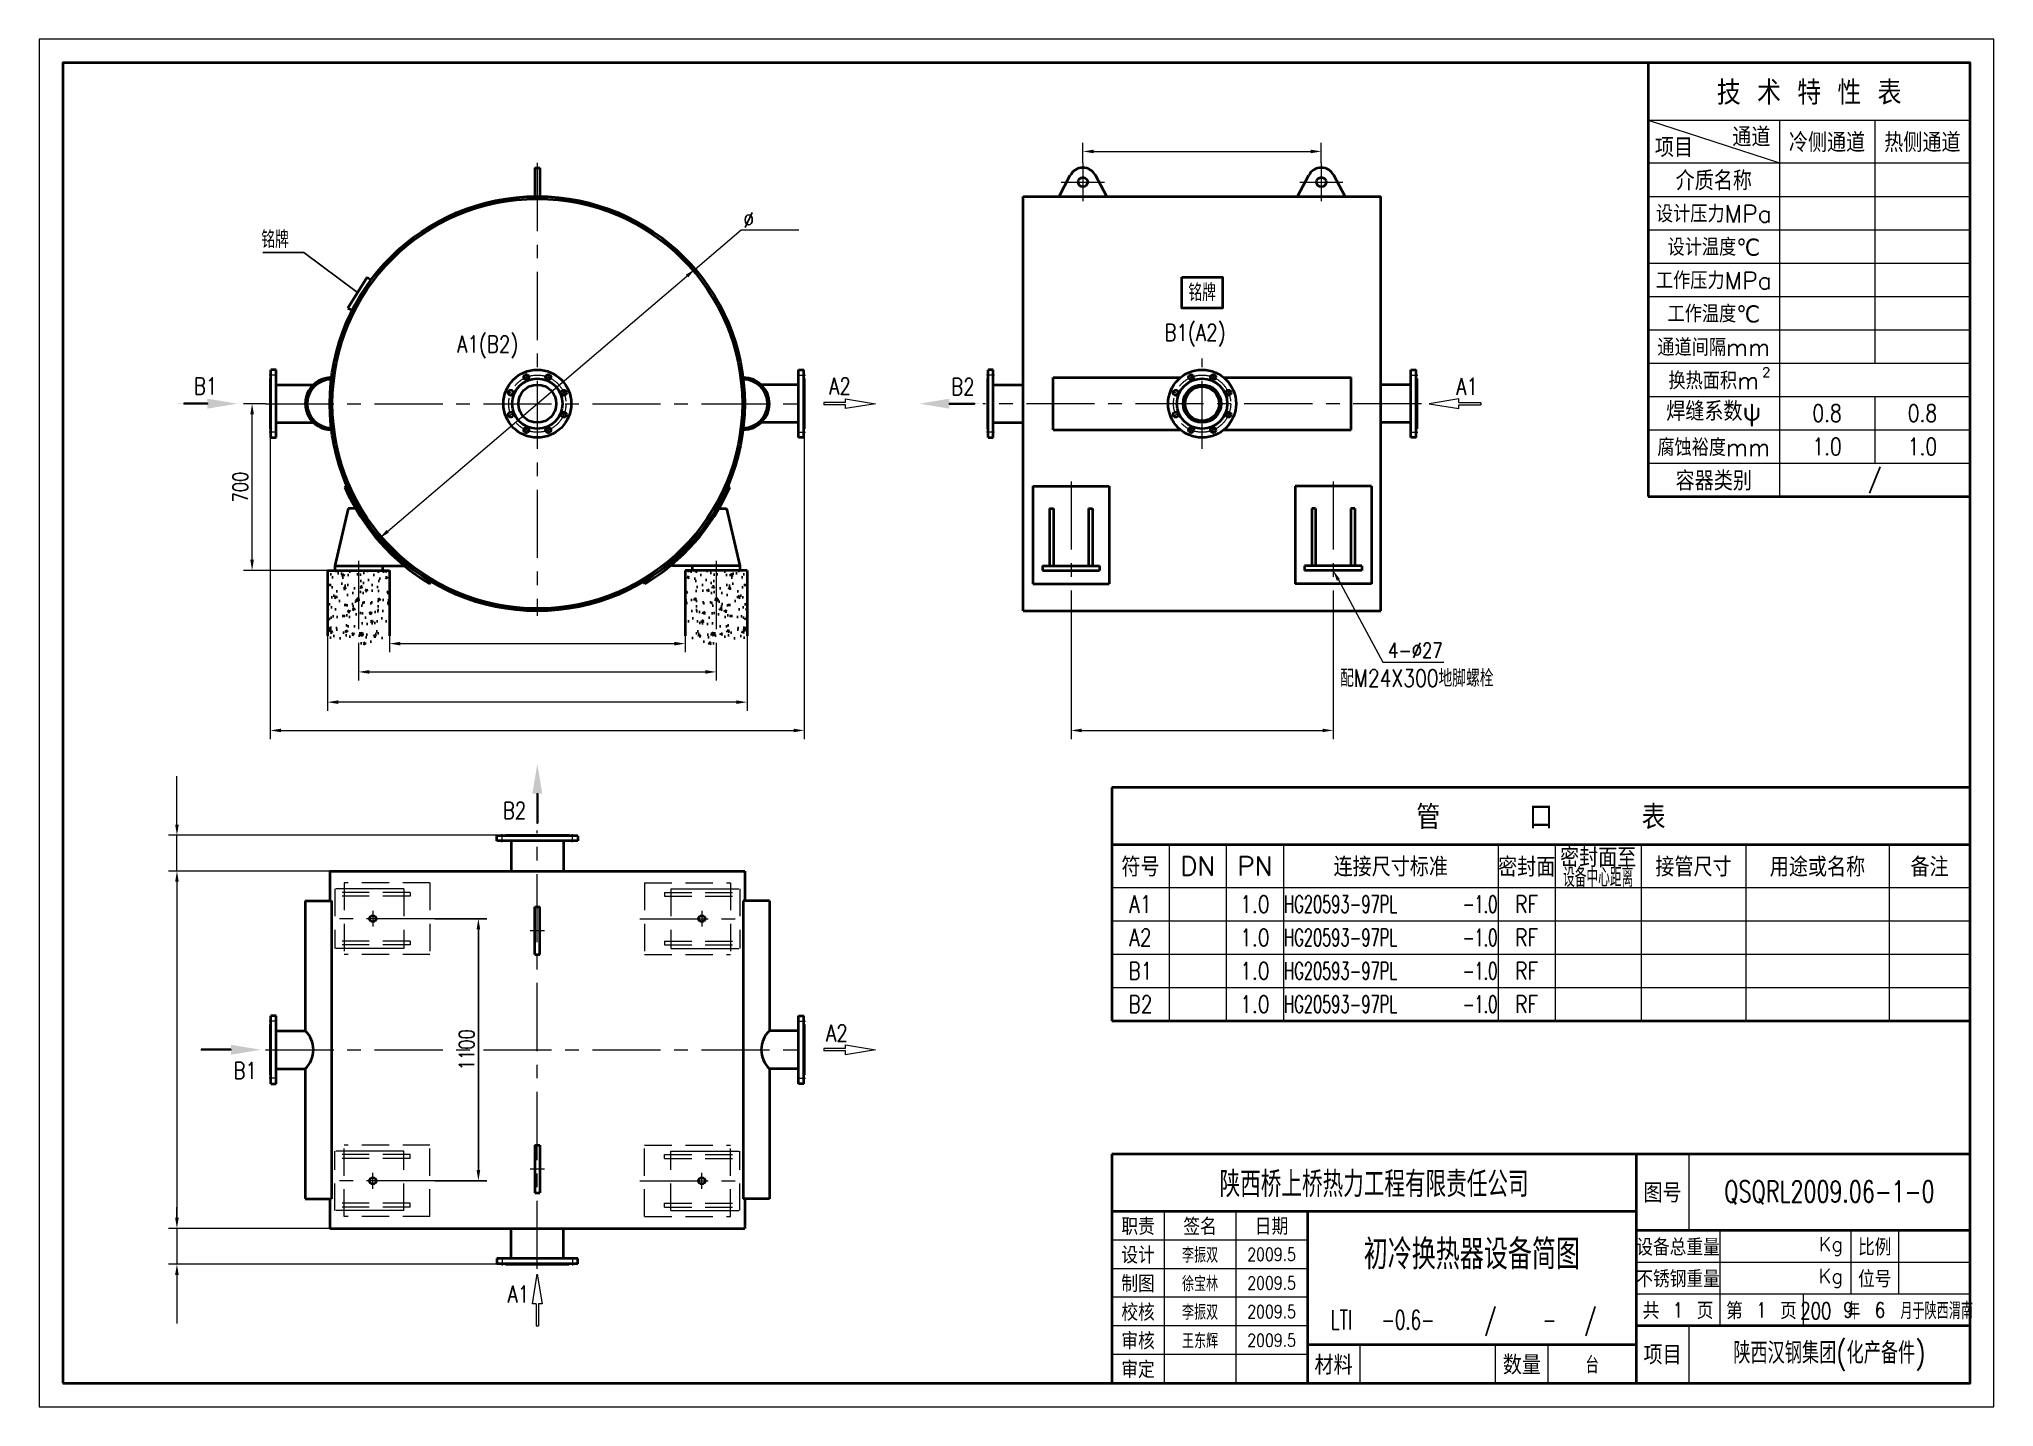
# Model space of a CAD drawing. Header units: millimetres. Extents: x 130 to 8330, y 110 to 5850.
import ezdxf
from ezdxf.enums import TextEntityAlignment as Align

# ---------------------------------------------------------------- set-up
doc = ezdxf.new("R2010")
doc.units = ezdxf.units.MM
doc.header["$LTSCALE"] = 9
doc.linetypes.add('CENTER', pattern=[50.8, 31.75, -6.35, 6.35, -6.35])
doc.linetypes.add('DASHED', pattern=[19.05, 12.7, -6.35])
doc.layers.get('0').update_dxf_attribs({"lineweight": 40})
for name, color, linetype, lineweight in [('1', 1, 'Continuous', 13), ('2', 2, 'DASHED', 9), ('3', 3, 'CENTER', 13), ('border', 7, 'Continuous', 40), ('dim', 7, 'Continuous', 13)]:
    doc.layers.add(name, color=color, linetype=linetype, lineweight=lineweight)
doc.styles.get("Standard").update_dxf_attribs({"font": 'romans.shx', "width": 0.8, "bigfont": 'hztxt.shx'})
doc.dimstyles.new('ISO-25', dxfattribs={"dimtxt": 2.5, "dimasz": 2.5, "dimexe": 1.25, "dimexo": 0.625, "dimtad": 1, "dimdsep": 46, "dimtxsty": 'Standard', "dimcen": 2.5, "dimadec": 0, "dimazin": 0, "dimtfac": 1, "dimtmove": 0, "dimatfit": 3, "dimfxl": 0, "dimarcsym": 0})

# ---------------------------------------------------------------- blocks, each defined once
blk = doc.blocks.new('*D10')
at = {"layer": 'Defpoints', "color": 0}
for p in [(1789.7, 2158.9), (1789.7, 1058.9), (1972.8, 1058.9)]:
    blk.add_point(p, dxfattribs=at)
at = {"layer": 'dim', "color": 0, "lineweight": -2}
for p, q in [((1789.7, 2158.9), (2008.8, 2158.9)), ((1972.8, 2113.9), (1972.8, 1103.9)), ((1789.7, 1058.9), (2008.8, 1058.9))]:
    blk.add_line(p, q, dxfattribs=at)
at = {"layer": 'dim', "color": 0}
for points in [[(1965.3, 2113.9), (1980.3, 2113.9), (1972.8, 2158.9)], [(1965.3, 1103.9), (1980.3, 1103.9), (1972.8, 1058.9)]]:
    blk.add_solid(points, dxfattribs=at)
at = {"layer": 'dim', "color": 0, "insert": (1923.3, 1608.9), "char_height": 63, "attachment_point": 5, "rotation": 90}
blk.add_mtext('1100', dxfattribs=at)

msp = doc.modelspace()

# ---------------------------------------------------------------- hatches: boundary and pattern name
h = msp.add_hatch()
h.set_pattern_fill('AR-CONC', color=256, scale=0.5, style=0)
edge = h.paths.add_edge_path()
edge.add_line((1599.948, 3620), (1339.948, 3620))
edge.add_line((1339.948, 3620), (1339.948, 3345.228))
edge.add_spline(control_points=[(1339.948, 3345.228), (1359.357, 3326.728), (1396.522, 3291.303), (1457.438, 3376.186), (1475.122, 3280.028), (1530.051, 3322.293), (1560.791, 3341.333), (1586.111, 3332.613), (1594.944, 3340.666), (1599.948, 3345.228)], knot_values=[0, 0, 0, 0, 66.73661752, 127.78911282, 178.83892285, 233.76101785, 273.55384493, 287.83159498, 306.49074027, 306.49074027, 306.49074027, 306.49074027], degree=3, periodic=0)
edge.add_line((1599.948, 3345.228), (1599.948, 3620))
h = msp.add_hatch()
h.set_pattern_fill('AR-CONC', color=256, scale=0.5, style=0)
h.set_pattern_definition([(130, (4439.9, 0), (-91.0923, -7.9695), [9.525, -104.775]), (185, (4439.9, 0), (17.6214, 95.5283), [7.62, -83.82]), (79.549, (4432.31, -0.66), (-73.4713, 87.5583), [8.095, -89.045]), (133.8158, (4439.9, 25.4), (-135.5395, -21.0212), [14.2875, -157.1625]), (83.3644, (4428.6, 23.65), (-118.702, 123.713), [12.1425, -133.5675]), (188.816, (4439.9, 25.4), (-118.7023, 123.7126), [11.43, -125.73]), (159, (4427.2, 19.05), (-75.8074, -51.1328), [9.525, -104.775]), (214, (4427.2, 19.05), (-30.901, 92.094), [7.62, -83.82]), (108.5486, (4420.88, 14.79), (-106.7082, 40.9614), [8.095, -89.045]), (142.5, (4439.897, 0), (-1.5443, 42.27752), [0, -82.804, 0, -85.09, 0, -84.1375]), (172.5, (4439.897, 0), (-33.40983, 50.0903), [0, -48.514, 0, -80.899, 0, -32.0675]), (212.5, (4468.218, 0), (-67.7953, -2.86437), [0, -31.75, 0, -99.06, 0, -131.445]), (222.5, (4480.92, 0), (-74.0646, 12.71325), [0, -41.275, 0, -65.786, 0, -93.345])])
edge = h.paths.add_edge_path()
edge.add_line((2839.948, 3620), (3099.948, 3620))
edge.add_line((3099.948, 3620), (3099.948, 3345.228))
edge.add_spline(control_points=[(3099.948, 3345.228), (3080.539, 3326.728), (3043.374, 3291.303), (2982.459, 3376.186), (2964.775, 3280.028), (2909.846, 3322.293), (2879.105, 3341.333), (2853.786, 3332.613), (2844.952, 3340.666), (2839.948, 3345.228)], knot_values=[0, 0, 0, 0, 66.73661752, 127.78911282, 178.83892285, 233.76101785, 273.55384493, 287.83159498, 306.49074027, 306.49074027, 306.49074027, 306.49074027], degree=3, periodic=0)
edge.add_line((2839.948, 3345.228), (2839.948, 3620))
at = {"layer": 'dim'}
for points in [[(836.339, 4318), (836.339, 4322), (711.339, 4322), (711.339, 4318)], [(3948.12, 4318), (3948.12, 4322), (4073.12, 4322), (4073.12, 4318)], [(2221.948, 2683.971), (2217.948, 2683.971), (2217.948, 2558.971), (2221.948, 2558.971)], [(934.994, 1606.889), (934.994, 1610.889), (809.994, 1610.889), (809.994, 1606.889)]]:
    msp.add_hatch(color=256, dxfattribs=at).paths.add_polyline_path(points)

# ---------------------------------------------------------------- linework, layer by layer
for p, q in [((2209.948, 5310), (2209.948, 5189.943)), ((2209.948, 5310), (2229.948, 5310)), ((2229.948, 5310), (2229.948, 5189.943)), ((4408.636, 5190), (4455.695, 5278.235)), ((4608.636, 5190), (4561.578, 5278.235)), ((5408.636, 5190), (5455.695, 5278.235)), ((5608.636, 5190), (5561.578, 5278.235)), ((4258.636, 3450), (4258.636, 5190)), ((4258.636, 5190), (5758.636, 5190)), ((5758.636, 3450), (5758.636, 5190)), ((4383.636, 4429.5), (4917.444, 4429.5)), ((4383.636, 4210.5), (4383.636, 4429.5)), ((5099.829, 4429.5), (5633.636, 4429.5)), ((5633.636, 4210.5), (5633.636, 4429.5)), ((1123.948, 4399.5), (1280.59, 4399.5)), ((3315.948, 4399.5), (3159.307, 4399.5)), ((4132.636, 4399.5), (4258.636, 4399.5)), ((5884.636, 4399.5), (5758.636, 4399.5)), ((1123.948, 4240.5), (1280.59, 4240.5)), ((3315.948, 4240.5), (3159.307, 4240.5)), ((4132.636, 4240.5), (4258.636, 4240.5)), ((4383.636, 4210.5), (4917.444, 4210.5)), ((5099.829, 4210.5), (5633.636, 4210.5)), ((5884.636, 4240.5), (5758.636, 4240.5)), ((1412.783, 3969.453), (1421.955, 3973.436)), ((3027.114, 3969.453), (3017.942, 3973.436)), ((4298.636, 3973.436), (4618.636, 3973.436)), ((4298.636, 3973.436), (4298.636, 3563.933)), ((4618.636, 3973.436), (4618.636, 3563.933)), ((5398.636, 3973.436), (5398.636, 3563.933)), ((5718.636, 3973.436), (5398.636, 3973.436)), ((5718.636, 3973.436), (5718.636, 3563.933)), ((1425.897, 3880), (1369.948, 3640)), ((1457.846, 3880), (1425.897, 3880)), ((2982.051, 3880), (3013.999, 3880)), ((3013.999, 3880), (3069.948, 3640)), ((4368.636, 3880), (4384.636, 3880)), ((4368.636, 3880), (4368.636, 3640)), ((4384.636, 3880), (4384.636, 3640)), ((4532.636, 3880), (4532.636, 3640)), ((4532.636, 3880), (4548.636, 3880)), ((4548.636, 3880), (4548.636, 3640)), ((5484.636, 3880), (5468.636, 3880)), ((5468.636, 3880), (5468.636, 3640)), ((5484.636, 3880), (5484.636, 3640)), ((5632.636, 3880), (5632.636, 3640)), ((5648.636, 3880), (5632.636, 3880)), ((5648.636, 3880), (5648.636, 3640)), ((1339.948, 3620), (1599.948, 3620)), ((1339.948, 3620), (1339.948, 3345.228)), ((1369.948, 3640), (1661.379, 3640)), ((1369.948, 3640), (1369.948, 3620)), ((1569.948, 3640), (1569.948, 3620)), ((1599.948, 3620), (1599.948, 3345.228)), ((3069.948, 3640), (2778.518, 3640)), ((3099.948, 3620), (2839.948, 3620)), ((2839.948, 3620), (2839.948, 3345.228)), ((2869.948, 3640), (2869.948, 3620)), ((3069.948, 3640), (3069.948, 3620)), ((3099.948, 3620), (3099.948, 3345.228)), ((4338.636, 3640), (4338.636, 3620)), ((4338.636, 3640), (4578.636, 3640)), ((4338.636, 3620), (4578.636, 3620)), ((4578.636, 3640), (4578.636, 3620)), ((5678.636, 3640), (5438.636, 3640)), ((5438.636, 3640), (5438.636, 3620)), ((5678.636, 3620), (5438.636, 3620)), ((5678.636, 3640), (5678.636, 3620)), ((1769.657, 3563.933), (1774.773, 3572.525)), ((2670.24, 3563.933), (2665.123, 3572.525)), ((4298.636, 3563.933), (4618.636, 3563.933)), ((5718.636, 3563.933), (5398.636, 3563.933)), ((4258.636, 3450), (5758.636, 3450)), ((2389.948, 2506.889), (2049.948, 2506.889)), ((2049.948, 2484.889), (2049.948, 2506.889)), ((2389.948, 2484.889), (2049.948, 2484.889)), ((2086.948, 2508.889), (2352.948, 2508.889)), ((2086.948, 2506.889), (2086.948, 2508.889)), ((2110.448, 2484.889), (2110.448, 2358.889)), ((2329.448, 2484.889), (2329.448, 2358.889)), ((2352.948, 2506.889), (2352.948, 2508.889)), ((2389.948, 2506.889), (2389.948, 2484.889)), ((1349.948, 2358.889), (3089.948, 2358.889)), ((1349.948, 2358.889), (1349.948, 2233.889)), ((3089.948, 2358.889), (3089.948, 2233.889)), ((1246.389, 2233.889), (1356.866, 2233.889)), ((1246.389, 2233.889), (1246.389, 1688.389)), ((1356.866, 2233.889), (1356.866, 983.889)), ((3083.03, 2233.889), (3083.03, 983.889)), ((3193.507, 2233.889), (3083.03, 2233.889)), ((3193.507, 2233.889), (3193.507, 1688.389)), ((2209.948, 2208.889), (2229.948, 2208.889)), ((2209.948, 2008.889), (2209.948, 2208.889)), ((2229.948, 2008.889), (2229.948, 2208.889)), ((2209.948, 2008.889), (2229.948, 2008.889)), ((1123.948, 1688.389), (1246.389, 1688.389)), ((3315.948, 1688.389), (3193.507, 1688.389)), ((1123.948, 1529.389), (1246.389, 1529.389)), ((1246.389, 1529.389), (1246.389, 983.889)), ((3315.948, 1529.389), (3193.507, 1529.389)), ((3193.507, 1529.389), (3193.507, 983.889)), ((2209.948, 1208.889), (2209.948, 1008.889)), ((2209.948, 1208.889), (2229.948, 1208.889)), ((2229.948, 1208.889), (2229.948, 1008.889)), ((2209.948, 1008.889), (2229.948, 1008.889)), ((1246.389, 983.889), (1356.866, 983.889)), ((1349.948, 983.889), (1349.948, 858.889)), ((3193.507, 983.889), (3083.03, 983.889)), ((3089.948, 983.889), (3089.948, 858.889)), ((1349.948, 858.889), (3089.948, 858.889)), ((2110.448, 732.889), (2110.448, 858.889)), ((2329.448, 732.889), (2329.448, 858.889)), ((2389.948, 732.889), (2049.948, 732.889)), ((2049.948, 732.889), (2049.948, 710.889)), ((2389.948, 710.889), (2049.948, 710.889)), ((2086.948, 710.889), (2086.948, 708.889)), ((2086.948, 708.889), (2352.948, 708.889)), ((2352.948, 710.889), (2352.948, 708.889)), ((2389.948, 710.889), (2389.948, 732.889))]:
    msp.add_line(p, q)
at = {"color": 7, "linetype": 'Continuous'}
for p, q in [((1123.948, 4462.5), (1101.948, 4462.5)), ((1101.948, 4177.5), (1101.948, 4462.5)), ((1123.948, 4177.5), (1123.948, 4462.5)), ((3315.948, 4177.5), (3315.948, 4462.5)), ((3315.948, 4462.5), (3337.948, 4462.5)), ((3337.948, 4177.5), (3337.948, 4462.5)), ((4110.636, 4177.5), (4110.636, 4462.5)), ((4132.636, 4462.5), (4110.636, 4462.5)), ((4132.636, 4177.5), (4132.636, 4462.5)), ((5884.636, 4177.5), (5884.636, 4462.5)), ((5884.636, 4462.5), (5906.636, 4462.5)), ((5906.636, 4177.5), (5906.636, 4462.5)), ((1099.948, 4425.5), (1099.948, 4214.5)), ((1101.948, 4425.5), (1099.948, 4425.5)), ((3337.948, 4425.5), (3339.948, 4425.5)), ((3339.948, 4425.5), (3339.948, 4214.5)), ((4110.636, 4425.5), (4108.636, 4425.5)), ((4108.636, 4425.5), (4108.636, 4214.5)), ((5906.636, 4425.5), (5908.636, 4425.5)), ((5908.636, 4425.5), (5908.636, 4214.5)), ((1101.948, 4214.5), (1099.948, 4214.5)), ((3337.948, 4214.5), (3339.948, 4214.5)), ((4110.636, 4214.5), (4108.636, 4214.5)), ((5906.636, 4214.5), (5908.636, 4214.5)), ((1101.948, 4177.5), (1123.948, 4177.5)), ((3337.948, 4177.5), (3315.948, 4177.5)), ((4110.636, 4177.5), (4132.636, 4177.5)), ((5906.636, 4177.5), (5884.636, 4177.5)), ((1101.948, 1466.389), (1101.948, 1751.389)), ((1123.948, 1751.389), (1101.948, 1751.389)), ((1123.948, 1466.389), (1123.948, 1751.389)), ((3315.948, 1466.389), (3315.948, 1751.389)), ((3315.948, 1751.389), (3337.948, 1751.389)), ((3337.948, 1466.389), (3337.948, 1751.389)), ((1101.948, 1714.389), (1099.948, 1714.389)), ((1099.948, 1714.389), (1099.948, 1503.389)), ((3337.948, 1714.389), (3339.948, 1714.389)), ((3339.948, 1714.389), (3339.948, 1503.389)), ((1101.948, 1503.389), (1099.948, 1503.389)), ((3337.948, 1503.389), (3339.948, 1503.389)), ((1101.948, 1466.389), (1123.948, 1466.389)), ((3337.948, 1466.389), (3315.948, 1466.389))]:
    msp.add_line(p, q, dxfattribs=at)
for centre, radius in [((4508.636, 5250), 20), ((5508.636, 5250), 20), ((2219.948, 4320), 870), ((2219.948, 4320), 860), ((2219.948, 4320), 142.5), ((2174.026, 4430.866), 11), ((2265.87, 4430.866), 11), ((5008.636, 4320), 142.5), ((4962.714, 4430.866), 11), ((5054.558, 4430.866), 11), ((2109.083, 4365.922), 11), ((2219.948, 4320), 105.5), ((2219.948, 4320), 79.5), ((2330.814, 4365.922), 11), ((4897.771, 4365.922), 11), ((5008.636, 4320), 105.5), ((5008.636, 4320), 79.5), ((5008.636, 4320), 71.5), ((5119.502, 4365.922), 11), ((2109.083, 4274.078), 11), ((2330.814, 4274.078), 11), ((4897.771, 4274.078), 11), ((5119.502, 4274.078), 11), ((2174.026, 4209.134), 11), ((2265.87, 4209.134), 11), ((4962.714, 4209.134), 11), ((5054.558, 4209.134), 11)]:
    msp.add_circle(centre, radius)
at = {"color": 7}
for centre in [(1529.948, 2158.889), (2909.948, 2158.889), (1529.948, 1058.889), (2909.948, 1058.889)]:
    msp.add_circle(centre, 13.5, dxfattribs=at)
for centre, radius, start, end in [((4508.636, 5250), 60, 28.0724869, 151.9275131), ((5508.636, 5250), 60, 28.0724869, 151.9275131), ((1355.889, 4320), 109.5, 89.4888912, 270), ((3084.007, 4320), 109.5, 270, 90), ((1355.889, 4320), 101.5, 90, 270), ((3084.007, 4320), 101.5, 270, 90), ((2219.948, 4320), 880, 203.4750212, 239.2231886), ((2219.948, 4320), 880, 300.7768114, 336.5249788), ((1171.09, 1608.889), 109.5, 313.4456176, 46.5543824), ((3268.807, 1608.889), 109.5, 133.4456176, 226.5543824)]:
    msp.add_arc(centre, radius, start, end)
at = {"layer": '1', "color": 7, "linetype": 'Continuous'}
for p, q in [((8230, 5750), (8230, 210)), ((4870, 2470), (4870, 1730)), ((5110, 2470), (5110, 1730)), ((5350, 2470), (5350, 1730)), ((6250, 2470), (6250, 1730)), ((6490, 2470), (6490, 1730)), ((6850, 2470), (6850, 1730)), ((7290, 2470), (7290, 1730)), ((7890, 2470), (7890, 1730)), ((4630, 2290), (8230, 2290)), ((4630, 2150), (8230, 2150)), ((4630, 2010), (8230, 2010)), ((4630, 1870), (8230, 1870)), ((7050, 1170), (7050, 850)), ((4850, 930), (4850, 210)), ((5150, 930), (5150, 210)), ((7180, 850), (7180, 450)), ((7730, 850), (7730, 583.333)), ((7930, 850), (7930, 583.333)), ((5450, 810), (4630, 810)), ((5450, 690), (4630, 690)), ((8230, 716.667), (6830, 716.667)), ((8230, 583.333), (6830, 583.333)), ((7530, 583.333), (7530, 450)), ((5450, 570), (4630, 570)), ((5450, 450), (4630, 450)), ((7050, 450), (7050, 210)), ((5450, 330), (4630, 330)), ((5670, 370), (5670, 210)), ((6240, 210), (6240, 370)), ((6460, 210), (6460, 370)), ((8230, 210), (4630, 210))]:
    msp.add_line(p, q, dxfattribs=at)
at = {"layer": '2', "color": 7}
for p, q in [((1410.082, 2308.889), (1410.082, 2008.889)), ((1769.682, 2308.889), (1410.082, 2308.889)), ((1769.682, 2308.889), (1769.682, 2008.889)), ((2670.215, 2308.889), (3029.815, 2308.889)), ((2670.215, 2308.889), (2670.215, 2008.889)), ((3029.815, 2308.889), (3029.815, 2008.889)), ((1369.948, 2283.889), (1369.948, 2033.889)), ((1686.659, 2268.889), (1369.948, 2268.889)), ((1686.659, 2252.889), (1369.948, 2252.889)), ((1659.948, 2283.889), (1659.948, 2033.889)), ((1686.659, 2268.889), (1686.659, 2252.889)), ((2753.237, 2268.889), (3069.948, 2268.889)), ((2753.237, 2268.889), (2753.237, 2252.889)), ((2753.237, 2252.889), (3069.948, 2252.889)), ((2779.948, 2283.889), (2779.948, 2033.889)), ((3069.948, 2283.889), (3069.948, 2033.889)), ((1686.659, 2064.889), (1369.948, 2064.889)), ((1686.659, 2064.889), (1686.659, 2048.889)), ((2753.237, 2064.889), (3069.948, 2064.889)), ((2753.237, 2064.889), (2753.237, 2048.889)), ((1686.659, 2048.889), (1369.948, 2048.889)), ((1769.682, 2008.889), (1410.082, 2008.889)), ((2670.215, 2008.889), (3029.815, 2008.889)), ((2753.237, 2048.889), (3069.948, 2048.889)), ((1369.948, 933.889), (1369.948, 1183.889)), ((1686.659, 1168.889), (1369.948, 1168.889)), ((1686.659, 1152.889), (1369.948, 1152.889)), ((1769.682, 1208.889), (1410.082, 1208.889)), ((1410.082, 908.889), (1410.082, 1208.889)), ((1659.948, 933.889), (1659.948, 1183.889)), ((1686.659, 1152.889), (1686.659, 1168.889)), ((1769.682, 908.889), (1769.682, 1208.889)), ((2670.215, 1208.889), (3029.815, 1208.889)), ((2670.215, 908.889), (2670.215, 1208.889)), ((2753.237, 1168.889), (3069.948, 1168.889)), ((2753.237, 1152.889), (2753.237, 1168.889)), ((2753.237, 1152.889), (3069.948, 1152.889)), ((2779.948, 933.889), (2779.948, 1183.889)), ((3029.815, 908.889), (3029.815, 1208.889)), ((3069.948, 933.889), (3069.948, 1183.889)), ((1686.659, 964.889), (1369.948, 964.889)), ((1686.659, 948.889), (1369.948, 948.889)), ((1769.682, 908.889), (1410.082, 908.889)), ((1686.659, 948.889), (1686.659, 964.889)), ((2670.215, 908.889), (3029.815, 908.889)), ((2753.237, 964.889), (3069.948, 964.889)), ((2753.237, 948.889), (2753.237, 964.889)), ((2753.237, 948.889), (3069.948, 948.889))]:
    msp.add_line(p, q, dxfattribs=at)
at = {"layer": '3', "color": 7}
for p, q in [((2219.948, 5330), (2219.948, 3430)), ((4508.636, 5330), (4508.636, 5170)), ((5508.636, 5330), (5508.636, 5170)), ((4417.97, 5250), (4599.303, 5250)), ((5417.97, 5250), (5599.303, 5250)), ((5008.636, 4130), (5008.636, 4510)), ((2168.818, 4443.44), (2179.333, 4418.053)), ((2271.079, 4443.44), (2260.563, 4418.053)), ((4957.506, 4443.44), (4968.021, 4418.053)), ((5059.767, 4443.44), (5049.252, 4418.053)), ((2096.508, 4371.131), (2121.895, 4360.615)), ((2343.389, 4371.131), (2318.002, 4360.615)), ((4885.196, 4371.131), (4910.583, 4360.615)), ((5132.077, 4371.131), (5106.69, 4360.615)), ((1079.948, 4320), (3359.948, 4320)), ((2096.508, 4268.869), (2121.895, 4279.385)), ((2343.389, 4268.869), (2318.002, 4279.385)), ((5928.636, 4320), (4088.636, 4320)), ((4885.196, 4268.869), (4910.583, 4279.385)), ((5132.077, 4268.869), (5106.69, 4279.385)), ((2168.818, 4196.56), (2179.333, 4221.947)), ((2271.079, 4196.56), (2260.563, 4221.947)), ((4957.506, 4196.56), (4968.021, 4221.947)), ((5059.767, 4196.56), (5049.252, 4221.947)), ((4458.636, 3993.436), (4458.636, 3430)), ((5558.636, 3993.436), (5558.636, 3430)), ((1469.948, 3660), (1469.948, 3280.622)), ((2969.948, 3660), (2969.948, 3280.622)), ((2219.948, 688.889), (2219.948, 2528.889)), ((1659.948, 2283.889), (1369.948, 2283.889)), ((2779.948, 2283.889), (3069.948, 2283.889)), ((1789.682, 2158.889), (1349.948, 2158.889)), ((1529.948, 2192.389), (1529.948, 2125.389)), ((2650.215, 2158.889), (3089.948, 2158.889)), ((2909.948, 2192.389), (2909.948, 2125.389)), ((1659.948, 2033.889), (1369.948, 2033.889)), ((2779.948, 2033.889), (3069.948, 2033.889)), ((1128.948, 1728.889), (1094.948, 1728.889)), ((3310.948, 1728.889), (3344.948, 1728.889)), ((1079.948, 1608.889), (3359.948, 1608.889)), ((1128.948, 1488.889), (1094.948, 1488.889)), ((3310.948, 1488.889), (3344.948, 1488.889)), ((1659.948, 1183.889), (1369.948, 1183.889)), ((2779.948, 1183.889), (3069.948, 1183.889)), ((1529.948, 1025.389), (1529.948, 1092.389)), ((2909.948, 1025.389), (2909.948, 1092.389)), ((1789.682, 1058.889), (1349.948, 1058.889)), ((2650.215, 1058.889), (3089.948, 1058.889)), ((1659.948, 933.889), (1369.948, 933.889)), ((2779.948, 933.889), (3069.948, 933.889))]:
    msp.add_line(p, q, dxfattribs=at)
at = {"layer": '3', "color": 7, "linetype": 'Continuous'}
for p, q in [((1128.948, 4440), (1094.948, 4440)), ((3310.948, 4440), (3344.948, 4440)), ((4137.636, 4440), (4103.636, 4440)), ((5879.636, 4440), (5913.636, 4440)), ((1128.948, 4200), (1094.948, 4200)), ((3310.948, 4200), (3344.948, 4200)), ((4137.636, 4200), (4103.636, 4200)), ((5879.636, 4200), (5913.636, 4200))]:
    msp.add_line(p, q, dxfattribs=at)
at = {"layer": '3'}
for p, q in [((2072.448, 2479.889), (2072.448, 2513.889)), ((2367.448, 2479.889), (2367.448, 2513.889)), ((2189.948, 2108.889), (2249.948, 2108.889)), ((2189.948, 1108.889), (2249.948, 1108.889)), ((2072.448, 737.889), (2072.448, 703.889)), ((2367.448, 737.889), (2367.448, 703.889))]:
    msp.add_line(p, q, dxfattribs=at)
at = {"layer": '3', "color": 7}
for centre in [(2219.948, 4320), (5008.636, 4320)]:
    msp.add_circle(centre, 120, dxfattribs=at)
at = {"layer": 'border'}
for p, q in [((6880, 5750), (6880, 3930)), ((1505.818, 4851.148), (1425.48, 4721.148)), ((1505.818, 4851.148), (1521.866, 4839.212)), ((1425.48, 4721.148), (1443.333, 4712.134)), ((6880, 3930), (8230, 3930))]:
    msp.add_line(p, q, dxfattribs=at)
at = {"layer": 'border', "color": 7, "linetype": 'Continuous'}
for p, q in [((4630, 2710), (4630, 1730)), ((8230, 2710), (4630, 2710)), ((4630, 2470), (8230, 2470)), ((4630, 1730), (8230, 1730)), ((8230, 1170), (4630, 1170)), ((4630, 1170), (4630, 210)), ((6830, 1170), (6830, 210)), ((6830, 930), (4630, 930)), ((5450, 930), (5450, 210)), ((8230, 850), (6830, 850)), ((8230, 450), (6830, 450)), ((6830, 370), (5450, 370))]:
    msp.add_line(p, q, dxfattribs=at)
msp.add_lwpolyline([(230, 210), (8230, 210), (8230, 5750), (230, 5750)], close=True, dxfattribs=at)
at = {"layer": 'border'}
msp.add_lwpolyline([(4923.636, 4851.148), (5093.636, 4851.148), (5093.636, 4721.148), (4923.636, 4721.148)], close=True, dxfattribs=at)
at = {"layer": 'dim'}
for p, q in [((8230, 5750), (6880, 5750)), ((8230, 5750), (6880, 5750)), ((6880, 5510), (8230, 5510)), ((6880, 5510), (7430, 5330)), ((7430, 5510), (7430, 3930)), ((7830, 5510), (7830, 4490)), ((4508.636, 5330), (4508.636, 5414.462)), ((5508.636, 5330), (5508.636, 5414.462)), ((4553.636, 5378.462), (5463.636, 5378.462)), ((6880, 5330), (8230, 5330)), ((6880, 5190), (8230, 5190)), ((2881.798, 4884.673), (3075.049, 5049.549)), ((3075.049, 5049.549), (3316.249, 5049.549)), ((6880, 5050), (8230, 5050)), ((1592.332, 3784.535), (2847.564, 4855.465)), ((6880, 4910), (8230, 4910)), ((6880, 4770), (8230, 4770)), ((6880, 4630), (8230, 4630)), ((6880, 4490), (8230, 4490)), ((6880, 4350), (8230, 4350)), ((7830, 4350), (7830, 4070)), ((836.339, 4322), (736.787, 4322)), ((736.787, 4322), (736.787, 4318)), ((836.339, 4318), (736.787, 4318)), ((836.339, 4322), (836.339, 4318)), ((1079.948, 4320), (987.463, 4320)), ((1023.463, 3665), (1023.463, 4275)), ((3513.061, 4325.293), (3421.498, 4325.293)), ((3421.498, 4325.293), (3421.498, 4314.707)), ((3421.498, 4322), (3421.498, 4318)), ((3513.061, 4314.707), (3421.498, 4314.707)), ((3513.061, 4325.293), (3513.061, 4340.833)), ((3513.061, 4340.833), (3638.061, 4320)), ((3638.061, 4320), (3513.061, 4299.167)), ((3513.061, 4299.167), (3513.061, 4314.707)), ((3948.12, 4322), (4053.882, 4322)), ((3948.12, 4322), (3948.12, 4318)), ((3948.12, 4318), (4053.882, 4318)), ((4053.882, 4322), (4053.882, 4318)), ((6086.184, 4340.833), (5961.184, 4320)), ((5961.184, 4320), (6086.184, 4299.167)), ((6086.184, 4325.293), (6086.184, 4340.833)), ((6086.184, 4325.293), (6177.747, 4325.293)), ((6086.184, 4314.707), (6177.747, 4314.707)), ((6086.184, 4299.167), (6086.184, 4314.707)), ((6177.747, 4325.293), (6177.747, 4314.707)), ((6177.747, 4322), (6177.747, 4318)), ((1099.948, 4214.5), (1099.948, 2912.853)), ((3339.948, 4187), (3339.948, 2912.853)), ((6880, 4210), (8230, 4210)), ((6880, 4070), (8230, 4070)), ((1369.948, 3620), (987.463, 3620)), ((5580.035, 3580.414), (5766.492, 3235.484)), ((4458.636, 3430), (4458.636, 2912.853)), ((5558.636, 3430), (5558.636, 2912.853)), ((1339.948, 3345.228), (1339.948, 3031.466)), ((1469.948, 3280.622), (1469.948, 3158.378)), ((1599.948, 3345.228), (1599.948, 3277.009)), ((1644.948, 3313.009), (2794.948, 3313.009)), ((2839.948, 3345.228), (2839.948, 3277.009)), ((2969.948, 3280.622), (2969.948, 3158.378)), ((3099.948, 3345.228), (3099.948, 3031.466)), ((5766.492, 3235.484), (6022.092, 3235.484)), ((1514.948, 3194.378), (2924.948, 3194.378)), ((3054.948, 3067.466), (1384.948, 3067.466)), ((1144.948, 2948.853), (3294.948, 2948.853)), ((4503.636, 2948.853), (5513.636, 2948.853)), ((708.175, 2553.889), (708.175, 2757.289)), ((2217.948, 2683.971), (2217.948, 2558.971)), ((2217.948, 2683.971), (2221.948, 2683.971)), ((2221.948, 2683.971), (2221.948, 2558.971)), ((2217.948, 2558.971), (2221.948, 2558.971)), ((2086.948, 2508.889), (672.175, 2508.889)), ((708.175, 2358.889), (708.175, 2508.889)), ((1349.948, 2358.889), (672.175, 2358.889)), ((1349.948, 2358.889), (672.175, 2358.889)), ((708.175, 2313.889), (708.175, 903.889)), ((708.175, 2313.889), (708.175, 2268.889)), ((934.994, 1610.889), (809.994, 1610.889)), ((809.994, 1610.889), (809.994, 1606.889)), ((934.994, 1606.889), (809.994, 1606.889)), ((934.994, 1610.889), (934.994, 1606.889)), ((3513.061, 1614.182), (3421.498, 1614.182)), ((3421.498, 1614.182), (3421.498, 1603.596)), ((3421.498, 1610.889), (3421.498, 1606.889)), ((3513.061, 1603.596), (3421.498, 1603.596)), ((3513.061, 1629.722), (3638.061, 1608.889)), ((3513.061, 1614.182), (3513.061, 1629.722)), ((3638.061, 1608.889), (3513.061, 1588.056)), ((3513.061, 1588.056), (3513.061, 1603.596)), ((708.175, 903.889), (708.175, 948.889)), ((1349.948, 858.889), (672.175, 858.889)), ((1349.948, 858.889), (672.175, 858.889)), ((708.175, 858.889), (708.175, 708.889)), ((2086.948, 708.889), (672.175, 708.889)), ((708.175, 663.889), (708.175, 460.489)), ((2199.115, 542.289), (2219.948, 667.289)), ((2219.948, 667.289), (2240.782, 542.289)), ((2214.655, 542.289), (2199.115, 542.289)), ((2214.655, 542.289), (2214.655, 450.726)), ((2225.241, 542.289), (2225.241, 450.726)), ((2240.782, 542.289), (2225.241, 542.289)), ((2214.655, 450.726), (2225.241, 450.726)), ((2217.948, 450.726), (2221.948, 450.726))]:
    msp.add_line(p, q, dxfattribs=at)
msp.add_lwpolyline([(130, 110), (8330, 110), (8330, 5850), (130, 5850)], close=True, dxfattribs=at)
for points in [[(4553.636, 5385.962), (4553.636, 5370.962), (4508.636, 5378.462)], [(5463.636, 5385.962), (5463.636, 5370.962), (5508.636, 5378.462)], [(2842.696, 4861.171), (2852.432, 4849.76), (2881.798, 4884.673)], [(836.339, 4340.833), (836.339, 4299.167), (961.339, 4320)], [(1015.963, 4275), (1030.963, 4275), (1023.463, 4320)], [(3948.12, 4340.833), (3948.12, 4299.167), (3823.12, 4320)], [(1587.464, 3790.24), (1597.2, 3778.829), (1558.099, 3755.327)], [(1015.963, 3665), (1030.963, 3665), (1023.463, 3620)], [(5586.633, 3583.98), (5573.438, 3576.847), (5558.636, 3620)], [(1644.948, 3320.509), (1644.948, 3305.509), (1599.948, 3313.009)], [(2794.948, 3320.509), (2794.948, 3305.509), (2839.948, 3313.009)], [(1514.948, 3201.878), (1514.948, 3186.878), (1469.948, 3194.378)], [(2924.948, 3201.878), (2924.948, 3186.878), (2969.948, 3194.378)], [(1384.948, 3074.966), (1384.948, 3059.966), (1339.948, 3067.466)], [(3054.948, 3074.966), (3054.948, 3059.966), (3099.948, 3067.466)], [(1144.948, 2956.353), (1144.948, 2941.353), (1099.948, 2948.853)], [(3294.948, 2956.353), (3294.948, 2941.353), (3339.948, 2948.853)], [(4503.636, 2956.353), (4503.636, 2941.353), (4458.636, 2948.853)], [(5513.636, 2956.353), (5513.636, 2941.353), (5558.636, 2948.853)], [(2199.115, 2683.971), (2240.782, 2683.971), (2219.948, 2808.971)], [(700.675, 2553.889), (715.675, 2553.889), (708.175, 2508.889)], [(700.675, 2313.889), (715.675, 2313.889), (708.175, 2358.889)], [(700.675, 2313.889), (715.675, 2313.889), (708.175, 2358.889)], [(934.994, 1629.722), (934.994, 1588.056), (1059.994, 1608.889)], [(700.675, 903.889), (715.675, 903.889), (708.175, 858.889)], [(700.675, 903.889), (715.675, 903.889), (708.175, 858.889)], [(700.675, 663.889), (715.675, 663.889), (708.175, 708.889)]]:
    msp.add_solid(points, dxfattribs=at)

# ---------------------------------------------------------------- texts
at = {"layer": '1', "color": 7, "linetype": 'Continuous'}
for s, height, p in [('管     口     表', 100, (6430, 2590)), ('密封面至', 80, (6670, 2419.622)), ('符号', 80, (4750, 2380)), ('DN', 80, (4990, 2380)), ('PN', 80, (5230, 2380)), ('连接尺寸标准', 80, (5800, 2380)), ('密封面', 80, (6370, 2380)), ('接管尺寸', 80, (7070, 2380)), ('用途或名称', 80, (7590, 2380)), ('备注', 80, (8060, 2380)), ('备注', 80, (8060, 2380)), ('图号', 80, (6940, 1010)), ('职责', 70, (4740, 870)), ('签名', 70, (5000, 870)), ('日期', 70, (5300, 870)), ('设备总重量', 70, (7005, 783.333)), ('Kg', 59.5, (7645.775, 783.322)), ('比例', 70, (7830, 783.333)), ('设计', 70, (4740, 750)), ('制图', 70, (4740, 630)), ('不锈钢重量', 70, (7005, 650)), ('Kg', 59.5, (7645.45, 649.258)), ('位号', 70, (7830, 650)), ('校核', 70, (4740, 510)), ('共   页', 70, (7005, 516.667)), ('第   页', 70, (7355, 516.667)), ('审核', 70, (4740, 390)), ('材料', 80, (5560, 290)), ('数量', 80, (6350, 290)), ('项目', 80, (6940, 330)), ('审定', 70, (4740, 270))]:
    msp.add_text(s, height=height, dxfattribs=at).set_placement(p, align=Align.MIDDLE)
for s, height, width, p in [('设备中心距离', 80, 0.613691, (6670, 2336.513)), ('200  年    月于陕西渭南', 70, 0.725369, (7880, 516.667))]:
    msp.add_text(s, height=height, dxfattribs=dict(at, width=width)).set_placement(p, align=Align.MIDDLE)
at = {"layer": 'dim'}
for s, height, p in [('技 术 特 性 表', 100, (7555, 5629.963)), ('项目', 80, (6987.941, 5396.758)), ('通道', 80, (7312.778, 5443.117)), ('冷侧通道', 80, (7630, 5420)), ('热侧通道', 80, (8030, 5420)), ('介质名称', 80, (7155, 5260)), ('设计压力MPa', 72, (7155, 5120)), ('设计温度℃', 72, (7155, 4980)), ('工作压力MPa', 72, (7155, 4840)), ('工作温度℃', 72, (7155, 4700)), ('通道间隔mm', 72, (7155, 4560)), ('换热面积m', 72, (7155, 4420)), ('2', 40, (7375.185, 4452.036)), ('焊缝系数ψ', 80, (7155, 4280)), ('腐蚀裕度mm', 72, (7155, 4140)), ('容器类别', 80, (7155, 4000))]:
    msp.add_text(s, height=height, dxfattribs=at).set_placement(p, align=Align.MIDDLE)
at = {"layer": 'dim', "width": 0.8}
for s, height, p in [('0.8', 72, (7630, 4280)), ('0.8', 72, (8030, 4280)), ('1.0', 72, (7630, 4140)), ('1.0', 72, (8030, 4140)), ('/', 72, (7830, 4000)), ('陕西桥上桥热力工程有限责任公司', 108, (5730, 1050)), ('初冷换热器设备简图', 126, (6140, 756.667)), ('台', 70, (6645, 290)), ('陕西汉钢集团(化产备件)', 90, (7640, 330))]:
    msp.add_text(s, height=height, dxfattribs=at).set_placement(p, align=Align.MIDDLE)
at = {"layer": 'dim', "color": 0}
for s, height, width, p in [('A1', 72, 0.8, (4750, 2220)), ('1.0', 72, 0.8, (5230, 2220)), ('HG20593-97PL       -1.0', 72, 0.621711, (5800, 2220)), ('RF', 72, 0.8, (6370, 2220)), ('A2', 72, 0.8, (4750, 2080)), ('1.0', 72, 0.8, (5230, 2080)), ('HG20593-97PL       -1.0', 72, 0.621711, (5800, 2080)), ('RF', 72, 0.8, (6370, 2080)), ('B1', 72, 0.8, (4750, 1940)), ('1.0', 72, 0.8, (5230, 1940)), ('HG20593-97PL       -1.0', 72, 0.621711, (5800, 1940)), ('RF', 72, 0.8, (6370, 1940)), ('B2', 72, 0.8, (4750, 1800)), ('1.0', 72, 0.8, (5230, 1800)), ('HG20593-97PL       -1.0', 72, 0.621711, (5800, 1800)), ('RF', 72, 0.8, (6370, 1800)), ('QSQRL2009.06-1-0', 90, 0.705983, (7640, 1010)), ('李振双', 63, 0.8, (5000, 750)), ('2009.5', 54, 0.8, (5300, 750)), ('徐宝林', 63, 0.8, (5000, 630)), ('2009.5', 54, 0.8, (5300, 630)), ('李振双', 63, 0.8, (5000, 510)), ('2009.5', 54, 0.8, (5300, 510)), ('LTI   -0.6-     /     -   /  ', 81, 0.631373, (6140, 470)), ('1', 63, 0.8, (7005, 516.667)), ('1', 63, 0.8, (7355, 516.667)), ('9', 63, 0.8, (7719.146, 516.667)), ('6', 63, 0.8, (7851.995, 516.667)), ('王东辉', 63, 0.8, (5000, 390)), ('2009.5', 54, 0.8, (5300, 390))]:
    msp.add_text(s, height=height, dxfattribs=dict(at, width=width)).set_placement(p, align=Align.MIDDLE)
at = {"layer": 'dim'}
for s, insert, char_height, attachment_point in [('∅', (3106.535, 5091.359), 63, 5), ('铭牌', (1177.318, 4972.739), 72, 9), ('4-%%c27', (5903.292, 3284.984), 63, 5)]:
    msp.add_mtext(s, dxfattribs=dict(at, insert=insert, char_height=char_height, attachment_point=attachment_point))
for s, insert, char_height, width, attachment_point in [('铭牌', (5008.636, 4786.148), 72, 170, 5), ('A1(B2)', (1883.597, 4604.804), 70, 108.6047, 1), ('B1(A2)', (4850.658, 4653.636), 70, 108.6047, 1), ('B1', (779.216, 4429.026), 70, 108.6047, 1), ('A2', (3443.922, 4428.567), 70, 108.6047, 1), ('B2', (3955.787, 4426.405), 70, 108.6047, 1), ('A1', (6074.662, 4427.422), 70, 108.6047, 1), ('配M24X300地脚螺栓', (5587.412, 3203.879), 72, 1770.464, 1), ('B2', (2074.886, 2647.709), 70, 108.6047, 1), ('A2', (3430.873, 1713.761), 70, 108.6047, 1), ('B1', (945.197, 1556.357), 70, 108.6047, 1), ('A1', (2095.039, 618.131), 70, 108.6047, 1)]:
    msp.add_mtext(s, dxfattribs=dict(at, insert=insert, char_height=char_height, width=width, attachment_point=attachment_point))
at = {"layer": 'dim', "insert": (973.963, 3970), "char_height": 63, "attachment_point": 5, "rotation": 90}
msp.add_mtext('700', dxfattribs=at)

# ---------------------------------------------------------------- dimensions: what is measured, and where the dimension line sits
at = {"layer": 'dim'}
dim = msp.add_linear_dim(base=(1972.759, 1058.889), p1=(1789.682, 2158.889), p2=(1789.682, 1058.889), angle=90, dimstyle='ISO-25', override={"dimscale": 18, "dimtxt": 3.5, "dimexe": 2, "dimexo": 0, "dimgap": 1, "dimatfit": 0, "dimtvp": 0.727227}, dxfattribs=at)
dim.commit()
dim.dimension.update_dxf_attribs({"geometry": '*D10', "text_midpoint": (1923.259, 1608.889)})

# ---------------------------------------------------------------- leaders
at = {"layer": 'dim', "annotation_type": 0, "has_hookline": 1, "hookline_direction": 1, "text_width": 108.85}
msp.add_leader([(1465.649, 4786.148), (1240.318, 4954.739), (1195.318, 4954.739)], dimstyle='ISO-25', override={"dimscale": 18, "dimtxt": 3.5, "dimexe": 2, "dimexo": 0, "dimgap": 1, "dimtad": 1, "dimatfit": 0, "dimldrblk": 'None', "dimtvp": 0.727227}, dxfattribs=at)

doc.saveas('drawing.dxf')
